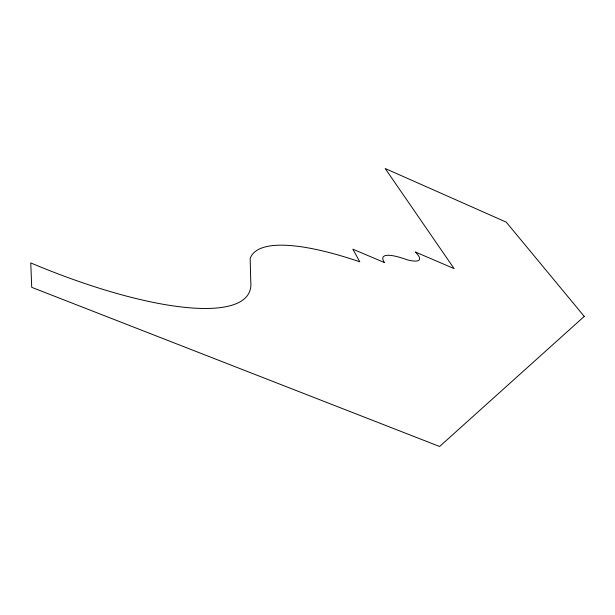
<?xml version="1.0" encoding="UTF-8"?>
<svg xmlns="http://www.w3.org/2000/svg" width="615" height="615" viewBox="0 0 615 615"><rect width="100%" height="100%" fill="white"/><g stroke="black" fill="none" stroke-linecap="round" stroke-linejoin="round"><path stroke-width="0.92" d="M584.25 316.41L439.602 446.49L31.734 287.336L30.75 262.92A235.576 64.168 24.5 0 0 250.751 281.732L250.167 258.485A221.684 56.934 28.6 0 1 359.783 261.79L352.849 249.175L384.467 262.567A46.901 10.493 28 0 1 406.799 259.684A39.068 8.426 27.6 0 0 415.256 251.958L454.116 268.601L385.182 168.51L506.237 222.13L584.25 316.41"/></g></svg>
